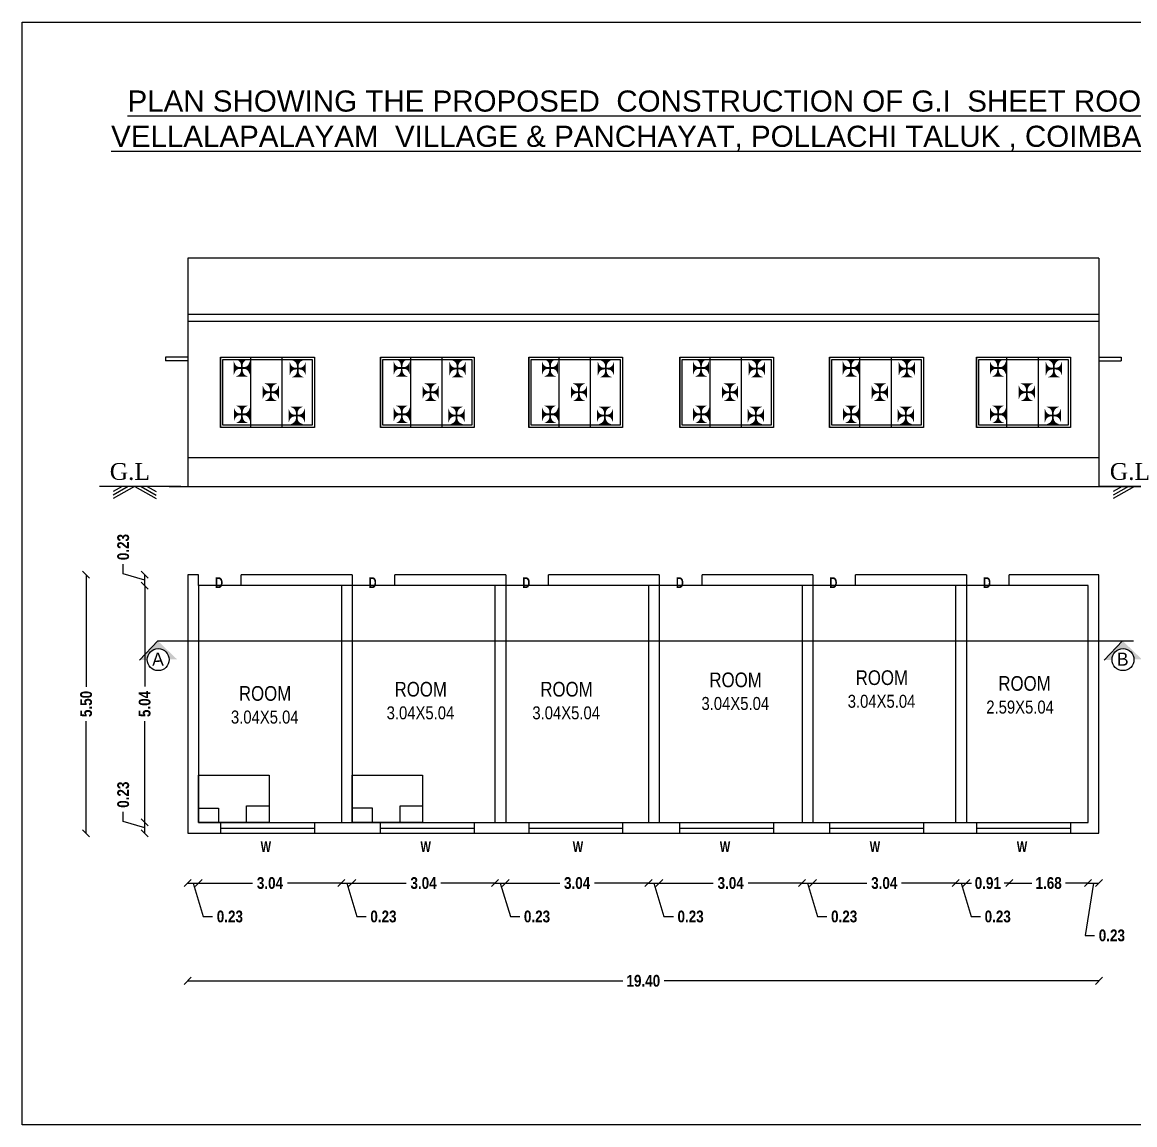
# Model space of a CAD drawing. Header units: metres. Extents: x 1422408 to 2637705, y 4160 to 80428.
# Drawn here: x 2267770.86 to 2267794.54, y 4240.27 to 4263.73 of the extents above; entities that cross this region are included whole.
import ezdxf
from ezdxf.enums import TextEntityAlignment as Align

# ---------------------------------------------------------------- set-up
doc = ezdxf.new("R2010")
doc.units = ezdxf.units.M
doc.header["$LTSCALE"] = 3.5
doc.header["$MEASUREMENT"] = 0
doc.layers.get('0').update_dxf_attribs({"linetype": 'CONTINUOUS'})
doc.layers.get('DEFPOINTS').update_dxf_attribs({"linetype": 'CONTINUOUS'})
for name, color, linetype in [('BLK_1_FLR_0_WASH', 60, 'CONTINUOUS'), ('BLK_2_FLR_0_CARPET_AREA', 45, 'CONTINUOUS'), ('BLK_2_FLR_0_REGULAR_ROOM', 4, 'CONTINUOUS'), ('BLK_2_FLR_0_URINAL', 235, 'CONTINUOUS'), ('BLK_2_FLR_0_WASH', 60, 'CONTINUOUS'), ('BLK_2_FLR_0_WATER_CLOSET', 1, 'CONTINUOUS')]:
    doc.layers.add(name, color=color, linetype=linetype)
doc.styles.add('ARIAL', font='arial.ttf')
doc.styles.get("Standard").update_dxf_attribs({"font": 'txt.shx', "height": 1.5})
doc.styles.add('Stylus BT', font='stylu.ttf', dxfattribs={"height": 4})
doc.styles.add('sunahari', font='ARIALNB.TTF', dxfattribs={"height": 0.25})
doc.styles.add('TR', font='arial.ttf', dxfattribs={"height": 8})
doc.dimstyles.new('CIVIL Mt.', dxfattribs={"dimscale": 0, "dimtxt": 0.25, "dimasz": 0.15, "dimexe": 0.18, "dimexo": 0.0625, "dimgap": 0.1, "dimtad": 0, "dimzin": 0, "dimdsep": 46, "dimtxsty": 'sunahari', "dimblk": 'OBLIQUE', "dimcen": 0.09, "dimse1": 1, "dimse2": 1, "dimclrd": 253, "dimclrt": 4, "dimadec": 0, "dimazin": 0, "dimtfac": 1, "dimtofl": 0, "dimtmove": 1, "dimatfit": 3, "dimfxl": 0, "dimfrac": 2, "dimtolj": 1, "dimtzin": 0, "dimarcsym": 0})

# ---------------------------------------------------------------- blocks, each defined once
blk = doc.blocks.new('DGDFG')
at = {"ltscale": 1.5}
for p, q in [((-1713.962, 14910.274), (-1713.962, 14908.779)), ((-1713.962, 14908.779, 0.095), (-1713.962, 14910.274, 0.095)), ((-1713.962, 14910.274, 0.095), (-1711.962, 14910.274, 0.095)), ((-1713.912, 14908.829, 0.095), (-1713.912, 14910.224, 0.095)), ((-1713.912, 14910.224, 0.095), (-1712.012, 14910.224, 0.095)), ((-1713.323, 14910.274, 0.095), (-1713.323, 14908.779, 0.095)), ((-1712.653, 14910.274, 0.095), (-1712.653, 14908.779, 0.095)), ((-1712.012, 14910.224, 0.095), (-1712.012, 14908.829, 0.095)), ((-1711.962, 14910.274), (-1711.962, 14908.779)), ((-1711.962, 14910.274, 0.095), (-1711.962, 14908.779, 0.095)), ((-1711.962, 14908.779, 0.095), (-1713.962, 14908.779, 0.095)), ((-1712.012, 14908.829, 0.095), (-1713.912, 14908.829, 0.095)), ((-1712.159, 14908.779), (-1713.659, 14908.779, 0.094))]:
    blk.add_line(p, q, dxfattribs=at)
at = {"ltscale": 1.5, "char_height": 0.37516, "attachment_point": 1}
for insert in [(-1713.706, 14910.232, 0.095), (-1712.516, 14910.218, 0.095), (-1713.09, 14909.715, 0.095), (-1713.703, 14909.245, 0.095), (-1712.537, 14909.219, 0.095)]:
    blk.add_mtext('{\\fWingdings|b0|i0|c2|p2;X}', dxfattribs=dict(at, insert=insert))
blk = doc.blocks.new('_Oblique')
at = {"color": 0, "linetype": 'ByBlock', "lineweight": -2}
blk.add_line((-0.5, -0.5), (0.5, 0.5), dxfattribs=at)
blk = doc.blocks.new('*D1067')
at = {"color": 253, "lineweight": -2, "ltscale": 25}
for p, q in [((2267774.381, 4245.415), (2267774.611, 4245.415)), ((2267774.496, 4245.415), (2267774.71, 4244.703)), ((2267774.71, 4244.703), (2267774.91, 4244.703))]:
    blk.add_line(p, q, dxfattribs=at)
at = {"layer": 'DEFPOINTS', "color": 0, "ltscale": 25}
for p in [(2267774.611, 4246.707), (2267774.381, 4246.477), (2267774.611, 4245.415)]:
    blk.add_point(p, dxfattribs=at)
at = {"color": 253, "lineweight": -2, "ltscale": 25, "xscale": 0.15, "yscale": 0.15, "zscale": 0.15, "rotation": 180}
blk.add_blockref('_Oblique', (2267774.381, 4245.415), dxfattribs=at)
at = {"color": 253, "lineweight": -2, "ltscale": 25, "xscale": 0.15, "yscale": 0.15, "zscale": 0.15}
blk.add_blockref('_Oblique', (2267774.611, 4245.415), dxfattribs=at)
at = {"color": 4, "lineweight": 25, "ltscale": 25, "insert": (2267775.277, 4244.703), "char_height": 0.25, "attachment_point": 5, "style": 'sunahari'}
blk.add_mtext('\\A1;0.23', dxfattribs=at)
blk = doc.blocks.new('*D1068')
at = {"color": 253, "lineweight": -2, "ltscale": 25}
for p, q in [((2267774.611, 4245.415), (2267775.761, 4245.415)), ((2267777.651, 4245.415), (2267776.501, 4245.415))]:
    blk.add_line(p, q, dxfattribs=at)
at = {"layer": 'DEFPOINTS', "color": 0, "ltscale": 25}
for p in [(2267774.611, 4246.707), (2267777.651, 4246.707), (2267777.651, 4245.415)]:
    blk.add_point(p, dxfattribs=at)
at = {"color": 253, "lineweight": -2, "ltscale": 25, "xscale": 0.15, "yscale": 0.15, "zscale": 0.15, "rotation": 180}
blk.add_blockref('_Oblique', (2267774.611, 4245.415), dxfattribs=at)
at = {"color": 253, "lineweight": -2, "ltscale": 25, "xscale": 0.15, "yscale": 0.15, "zscale": 0.15}
blk.add_blockref('_Oblique', (2267777.651, 4245.415), dxfattribs=at)
at = {"color": 4, "lineweight": 25, "ltscale": 25, "insert": (2267776.131, 4245.415), "char_height": 0.25, "attachment_point": 5, "style": 'sunahari'}
blk.add_mtext('\\A1;3.04', dxfattribs=at)
blk = doc.blocks.new('*D1069')
at = {"color": 253, "lineweight": -2, "ltscale": 0.25}
for p, q in [((2267777.651, 4245.415), (2267777.881, 4245.415)), ((2267777.766, 4245.415), (2267777.98, 4244.703)), ((2267777.98, 4244.703), (2267778.18, 4244.703))]:
    blk.add_line(p, q, dxfattribs=at)
at = {"layer": 'DEFPOINTS', "color": 0, "ltscale": 0.25}
for p in [(2267777.651, 4246.707), (2267777.881, 4246.707), (2267777.881, 4245.415)]:
    blk.add_point(p, dxfattribs=at)
at = {"color": 253, "lineweight": -2, "ltscale": 0.25, "xscale": 0.15, "yscale": 0.15, "zscale": 0.15, "rotation": 180}
blk.add_blockref('_Oblique', (2267777.651, 4245.415), dxfattribs=at)
at = {"color": 253, "lineweight": -2, "ltscale": 0.25, "xscale": 0.15, "yscale": 0.15, "zscale": 0.15}
blk.add_blockref('_Oblique', (2267777.881, 4245.415), dxfattribs=at)
at = {"color": 4, "lineweight": 25, "ltscale": 0.25, "insert": (2267778.547, 4244.703), "char_height": 0.25, "attachment_point": 5, "style": 'sunahari'}
blk.add_mtext('\\A1;0.23', dxfattribs=at)
blk = doc.blocks.new('*D1070')
at = {"color": 253, "lineweight": -2, "ltscale": 0.25}
for p, q in [((2267777.881, 4245.415), (2267779.031, 4245.415)), ((2267780.921, 4245.415), (2267779.771, 4245.415))]:
    blk.add_line(p, q, dxfattribs=at)
at = {"layer": 'DEFPOINTS', "color": 0, "ltscale": 0.25}
for p in [(2267777.881, 4246.707), (2267780.921, 4246.707), (2267780.921, 4245.415)]:
    blk.add_point(p, dxfattribs=at)
at = {"color": 253, "lineweight": -2, "ltscale": 0.25, "xscale": 0.15, "yscale": 0.15, "zscale": 0.15, "rotation": 180}
blk.add_blockref('_Oblique', (2267777.881, 4245.415), dxfattribs=at)
at = {"color": 253, "lineweight": -2, "ltscale": 0.25, "xscale": 0.15, "yscale": 0.15, "zscale": 0.15}
blk.add_blockref('_Oblique', (2267780.921, 4245.415), dxfattribs=at)
at = {"color": 4, "lineweight": 25, "ltscale": 0.25, "insert": (2267779.401, 4245.415), "char_height": 0.25, "attachment_point": 5, "style": 'sunahari'}
blk.add_mtext('\\A1;3.04', dxfattribs=at)
blk = doc.blocks.new('*D1071')
at = {"color": 253, "lineweight": -2, "ltscale": 25}
for p, q in [((2267780.921, 4245.415), (2267781.151, 4245.415)), ((2267781.036, 4245.415), (2267781.25, 4244.703)), ((2267781.25, 4244.703), (2267781.45, 4244.703))]:
    blk.add_line(p, q, dxfattribs=at)
at = {"layer": 'DEFPOINTS', "color": 0, "ltscale": 25}
for p in [(2267780.921, 4246.707), (2267781.151, 4246.707), (2267781.151, 4245.415)]:
    blk.add_point(p, dxfattribs=at)
at = {"color": 253, "lineweight": -2, "ltscale": 25, "xscale": 0.15, "yscale": 0.15, "zscale": 0.15, "rotation": 180}
blk.add_blockref('_Oblique', (2267780.921, 4245.415), dxfattribs=at)
at = {"color": 253, "lineweight": -2, "ltscale": 25, "xscale": 0.15, "yscale": 0.15, "zscale": 0.15}
blk.add_blockref('_Oblique', (2267781.151, 4245.415), dxfattribs=at)
at = {"color": 4, "lineweight": 25, "ltscale": 25, "insert": (2267781.817, 4244.703), "char_height": 0.25, "attachment_point": 5, "style": 'sunahari'}
blk.add_mtext('\\A1;0.23', dxfattribs=at)
blk = doc.blocks.new('*D1072')
at = {"color": 253, "lineweight": -2, "ltscale": 25}
for p, q in [((2267781.151, 4245.415), (2267782.301, 4245.415)), ((2267784.191, 4245.415), (2267783.041, 4245.415))]:
    blk.add_line(p, q, dxfattribs=at)
at = {"layer": 'DEFPOINTS', "color": 0, "ltscale": 25}
for p in [(2267781.151, 4246.707), (2267784.191, 4246.707), (2267784.191, 4245.415)]:
    blk.add_point(p, dxfattribs=at)
at = {"color": 253, "lineweight": -2, "ltscale": 25, "xscale": 0.15, "yscale": 0.15, "zscale": 0.15, "rotation": 180}
blk.add_blockref('_Oblique', (2267781.151, 4245.415), dxfattribs=at)
at = {"color": 253, "lineweight": -2, "ltscale": 25, "xscale": 0.15, "yscale": 0.15, "zscale": 0.15}
blk.add_blockref('_Oblique', (2267784.191, 4245.415), dxfattribs=at)
at = {"color": 4, "lineweight": 25, "ltscale": 25, "insert": (2267782.671, 4245.415), "char_height": 0.25, "attachment_point": 5, "style": 'sunahari'}
blk.add_mtext('\\A1;3.04', dxfattribs=at)
blk = doc.blocks.new('*D1073')
at = {"color": 253, "lineweight": -2, "ltscale": 25}
for p, q in [((2267784.191, 4245.415), (2267784.421, 4245.415)), ((2267784.306, 4245.415), (2267784.52, 4244.703)), ((2267784.52, 4244.703), (2267784.72, 4244.703))]:
    blk.add_line(p, q, dxfattribs=at)
at = {"layer": 'DEFPOINTS', "color": 0, "ltscale": 25}
for p in [(2267784.191, 4246.707), (2267784.421, 4246.707), (2267784.421, 4245.415)]:
    blk.add_point(p, dxfattribs=at)
at = {"color": 253, "lineweight": -2, "ltscale": 25, "xscale": 0.15, "yscale": 0.15, "zscale": 0.15, "rotation": 180}
blk.add_blockref('_Oblique', (2267784.191, 4245.415), dxfattribs=at)
at = {"color": 253, "lineweight": -2, "ltscale": 25, "xscale": 0.15, "yscale": 0.15, "zscale": 0.15}
blk.add_blockref('_Oblique', (2267784.421, 4245.415), dxfattribs=at)
at = {"color": 4, "lineweight": 25, "ltscale": 25, "insert": (2267785.087, 4244.703), "char_height": 0.25, "attachment_point": 5, "style": 'sunahari'}
blk.add_mtext('\\A1;0.23', dxfattribs=at)
blk = doc.blocks.new('*D1074')
at = {"color": 253, "lineweight": -2, "ltscale": 25}
for p, q in [((2267784.421, 4245.415), (2267785.571, 4245.415)), ((2267787.461, 4245.415), (2267786.311, 4245.415))]:
    blk.add_line(p, q, dxfattribs=at)
at = {"layer": 'DEFPOINTS', "color": 0, "ltscale": 25}
for p in [(2267784.421, 4246.707), (2267787.461, 4246.707), (2267787.461, 4245.415)]:
    blk.add_point(p, dxfattribs=at)
at = {"color": 253, "lineweight": -2, "ltscale": 25, "xscale": 0.15, "yscale": 0.15, "zscale": 0.15, "rotation": 180}
blk.add_blockref('_Oblique', (2267784.421, 4245.415), dxfattribs=at)
at = {"color": 253, "lineweight": -2, "ltscale": 25, "xscale": 0.15, "yscale": 0.15, "zscale": 0.15}
blk.add_blockref('_Oblique', (2267787.461, 4245.415), dxfattribs=at)
at = {"color": 4, "lineweight": 25, "ltscale": 25, "insert": (2267785.941, 4245.415), "char_height": 0.25, "attachment_point": 5, "style": 'sunahari'}
blk.add_mtext('\\A1;3.04', dxfattribs=at)
blk = doc.blocks.new('*D1075')
at = {"color": 253, "lineweight": -2, "ltscale": 25}
for p, q in [((2267787.461, 4245.415), (2267787.691, 4245.415)), ((2267787.576, 4245.415), (2267787.79, 4244.703)), ((2267787.79, 4244.703), (2267787.99, 4244.703))]:
    blk.add_line(p, q, dxfattribs=at)
at = {"layer": 'DEFPOINTS', "color": 0, "ltscale": 25}
for p in [(2267787.461, 4246.707), (2267787.691, 4246.707), (2267787.691, 4245.415)]:
    blk.add_point(p, dxfattribs=at)
at = {"color": 253, "lineweight": -2, "ltscale": 25, "xscale": 0.15, "yscale": 0.15, "zscale": 0.15, "rotation": 180}
blk.add_blockref('_Oblique', (2267787.461, 4245.415), dxfattribs=at)
at = {"color": 253, "lineweight": -2, "ltscale": 25, "xscale": 0.15, "yscale": 0.15, "zscale": 0.15}
blk.add_blockref('_Oblique', (2267787.691, 4245.415), dxfattribs=at)
at = {"color": 4, "lineweight": 25, "ltscale": 25, "insert": (2267788.357, 4244.703), "char_height": 0.25, "attachment_point": 5, "style": 'sunahari'}
blk.add_mtext('\\A1;0.23', dxfattribs=at)
blk = doc.blocks.new('*D1076')
at = {"color": 253, "lineweight": -2, "ltscale": 25}
for p, q in [((2267787.691, 4245.415), (2267788.841, 4245.415)), ((2267790.731, 4245.415), (2267789.581, 4245.415))]:
    blk.add_line(p, q, dxfattribs=at)
at = {"layer": 'DEFPOINTS', "color": 0, "ltscale": 25}
for p in [(2267787.691, 4246.707), (2267790.731, 4246.707), (2267790.731, 4245.415)]:
    blk.add_point(p, dxfattribs=at)
at = {"color": 253, "lineweight": -2, "ltscale": 25, "xscale": 0.15, "yscale": 0.15, "zscale": 0.15, "rotation": 180}
blk.add_blockref('_Oblique', (2267787.691, 4245.415), dxfattribs=at)
at = {"color": 253, "lineweight": -2, "ltscale": 25, "xscale": 0.15, "yscale": 0.15, "zscale": 0.15}
blk.add_blockref('_Oblique', (2267790.731, 4245.415), dxfattribs=at)
at = {"color": 4, "lineweight": 25, "ltscale": 25, "insert": (2267789.211, 4245.415), "char_height": 0.25, "attachment_point": 5, "style": 'sunahari'}
blk.add_mtext('\\A1;3.04', dxfattribs=at)
blk = doc.blocks.new('*D1077')
at = {"color": 253, "lineweight": -2, "ltscale": 25}
for p, q in [((2267790.731, 4245.415), (2267790.961, 4245.415)), ((2267790.846, 4245.415), (2267791.06, 4244.703)), ((2267791.06, 4244.703), (2267791.26, 4244.703))]:
    blk.add_line(p, q, dxfattribs=at)
at = {"layer": 'DEFPOINTS', "color": 0, "ltscale": 25}
for p in [(2267790.731, 4246.707), (2267790.961, 4246.707), (2267790.961, 4245.415)]:
    blk.add_point(p, dxfattribs=at)
at = {"color": 253, "lineweight": -2, "ltscale": 25, "xscale": 0.15, "yscale": 0.15, "zscale": 0.15, "rotation": 180}
blk.add_blockref('_Oblique', (2267790.731, 4245.415), dxfattribs=at)
at = {"color": 253, "lineweight": -2, "ltscale": 25, "xscale": 0.15, "yscale": 0.15, "zscale": 0.15}
blk.add_blockref('_Oblique', (2267790.961, 4245.415), dxfattribs=at)
at = {"color": 4, "lineweight": 25, "ltscale": 25, "insert": (2267791.627, 4244.703), "char_height": 0.25, "attachment_point": 5, "style": 'sunahari'}
blk.add_mtext('\\A1;0.23', dxfattribs=at)
blk = doc.blocks.new('*D1078')
at = {"color": 253, "lineweight": -2, "ltscale": 25}
for p, q in [((2267790.961, 4245.415), (2267791.067, 4245.415)), ((2267791.871, 4245.415), (2267791.765, 4245.415))]:
    blk.add_line(p, q, dxfattribs=at)
at = {"layer": 'DEFPOINTS', "color": 0, "ltscale": 25}
for p in [(2267791.871, 4251.977), (2267790.961, 4246.707), (2267791.871, 4245.415)]:
    blk.add_point(p, dxfattribs=at)
at = {"color": 253, "lineweight": -2, "ltscale": 25, "xscale": 0.15, "yscale": 0.15, "zscale": 0.15, "rotation": 180}
blk.add_blockref('_Oblique', (2267790.961, 4245.415), dxfattribs=at)
at = {"color": 253, "lineweight": -2, "ltscale": 25, "xscale": 0.15, "yscale": 0.15, "zscale": 0.15}
blk.add_blockref('_Oblique', (2267791.871, 4245.415), dxfattribs=at)
at = {"color": 4, "lineweight": 25, "ltscale": 25, "insert": (2267791.416, 4245.415), "char_height": 0.25, "attachment_point": 5, "style": 'sunahari'}
blk.add_mtext('\\A1;0.91', dxfattribs=at)
blk = doc.blocks.new('*D1079')
at = {"color": 253, "lineweight": -2, "ltscale": 25}
for p, q in [((2267791.871, 4245.415), (2267792.35, 4245.415)), ((2267793.551, 4245.415), (2267793.072, 4245.415))]:
    blk.add_line(p, q, dxfattribs=at)
at = {"layer": 'DEFPOINTS', "color": 0, "ltscale": 25}
for p in [(2267791.871, 4251.977), (2267793.551, 4246.707), (2267793.551, 4245.415)]:
    blk.add_point(p, dxfattribs=at)
at = {"color": 253, "lineweight": -2, "ltscale": 25, "xscale": 0.15, "yscale": 0.15, "zscale": 0.15, "rotation": 180}
blk.add_blockref('_Oblique', (2267791.871, 4245.415), dxfattribs=at)
at = {"color": 253, "lineweight": -2, "ltscale": 25, "xscale": 0.15, "yscale": 0.15, "zscale": 0.15}
blk.add_blockref('_Oblique', (2267793.551, 4245.415), dxfattribs=at)
at = {"color": 4, "lineweight": 25, "ltscale": 25, "insert": (2267792.711, 4245.415), "char_height": 0.25, "attachment_point": 5, "style": 'sunahari'}
blk.add_mtext('\\A1;1.68', dxfattribs=at)
blk = doc.blocks.new('*D1080')
at = {"color": 253, "lineweight": -2, "ltscale": 25}
for p, q in [((2267793.666, 4245.415), (2267793.49, 4244.301)), ((2267793.551, 4245.415), (2267793.781, 4245.415)), ((2267793.49, 4244.301), (2267793.69, 4244.301))]:
    blk.add_line(p, q, dxfattribs=at)
at = {"layer": 'DEFPOINTS', "color": 0, "ltscale": 25}
for p in [(2267793.551, 4246.707), (2267793.781, 4246.477), (2267793.781, 4245.415)]:
    blk.add_point(p, dxfattribs=at)
at = {"color": 253, "lineweight": -2, "ltscale": 25, "xscale": 0.15, "yscale": 0.15, "zscale": 0.15, "rotation": 180}
blk.add_blockref('_Oblique', (2267793.551, 4245.415), dxfattribs=at)
at = {"color": 253, "lineweight": -2, "ltscale": 25, "xscale": 0.15, "yscale": 0.15, "zscale": 0.15}
blk.add_blockref('_Oblique', (2267793.781, 4245.415), dxfattribs=at)
at = {"color": 4, "lineweight": 25, "ltscale": 25, "insert": (2267794.057, 4244.301), "char_height": 0.25, "attachment_point": 5, "style": 'sunahari'}
blk.add_mtext('\\A1;0.23', dxfattribs=at)
blk = doc.blocks.new('*D1081')
at = {"color": 253, "lineweight": -2, "ltscale": 25}
for p, q in [((2267774.381, 4243.335), (2267783.641, 4243.335)), ((2267793.781, 4243.335), (2267784.521, 4243.335))]:
    blk.add_line(p, q, dxfattribs=at)
at = {"layer": 'DEFPOINTS', "color": 0, "ltscale": 25}
for p in [(2267774.381, 4251.977), (2267793.781, 4251.977), (2267793.781, 4243.335)]:
    blk.add_point(p, dxfattribs=at)
at = {"color": 253, "lineweight": -2, "ltscale": 25, "xscale": 0.15, "yscale": 0.15, "zscale": 0.15, "rotation": 180}
blk.add_blockref('_Oblique', (2267774.381, 4243.335), dxfattribs=at)
at = {"color": 253, "lineweight": -2, "ltscale": 25, "xscale": 0.15, "yscale": 0.15, "zscale": 0.15}
blk.add_blockref('_Oblique', (2267793.781, 4243.335), dxfattribs=at)
at = {"color": 4, "lineweight": 25, "ltscale": 25, "insert": (2267784.081, 4243.335), "char_height": 0.25, "attachment_point": 5, "style": 'sunahari'}
blk.add_mtext('\\A1;19.40', dxfattribs=at)
blk = doc.blocks.new('*D1082')
at = {"color": 253, "lineweight": -2, "ltscale": 25}
for p, q in [((2267773.007, 4246.729), (2267773.007, 4246.929)), ((2267773.464, 4246.592), (2267773.007, 4246.729)), ((2267773.464, 4246.477), (2267773.464, 4246.707))]:
    blk.add_line(p, q, dxfattribs=at)
at = {"layer": 'DEFPOINTS', "color": 0, "ltscale": 25}
for p in [(2267773.464, 4246.707), (2267774.611, 4246.707), (2267774.381, 4246.477)]:
    blk.add_point(p, dxfattribs=at)
at = {"color": 253, "lineweight": -2, "ltscale": 25, "xscale": 0.15, "yscale": 0.15, "zscale": 0.15}
for p, rotation in [((2267773.464, 4246.707), 90), ((2267773.464, 4246.477), 270)]:
    blk.add_blockref('_Oblique', p, dxfattribs=dict(at, rotation=rotation))
at = {"color": 4, "lineweight": 25, "ltscale": 25, "insert": (2267773.007, 4247.296), "char_height": 0.25, "attachment_point": 5, "rotation": 90, "style": 'sunahari'}
blk.add_mtext('\\A1;0.23', dxfattribs=at)
blk = doc.blocks.new('*D1083')
at = {"color": 253, "lineweight": -2, "ltscale": 25}
for p, q in [((2267773.464, 4251.747), (2267773.464, 4249.596)), ((2267773.464, 4246.707), (2267773.464, 4248.858))]:
    blk.add_line(p, q, dxfattribs=at)
at = {"layer": 'DEFPOINTS', "color": 0, "ltscale": 25}
for p in [(2267773.464, 4251.747), (2267775.521, 4251.747), (2267774.611, 4246.707)]:
    blk.add_point(p, dxfattribs=at)
at = {"color": 253, "lineweight": -2, "ltscale": 25, "xscale": 0.15, "yscale": 0.15, "zscale": 0.15}
for p, rotation in [((2267773.464, 4251.747), 90), ((2267773.464, 4246.707), 270)]:
    blk.add_blockref('_Oblique', p, dxfattribs=dict(at, rotation=rotation))
at = {"color": 4, "lineweight": 25, "ltscale": 25, "insert": (2267773.464, 4249.227), "char_height": 0.25, "attachment_point": 5, "rotation": 90, "style": 'sunahari'}
blk.add_mtext('\\A1;5.04', dxfattribs=at)
blk = doc.blocks.new('*D1084')
at = {"color": 253, "lineweight": -2, "ltscale": 25}
for p, q in [((2267773.007, 4251.999), (2267773.007, 4252.199)), ((2267773.464, 4251.862), (2267773.007, 4251.999)), ((2267773.464, 4251.747), (2267773.464, 4251.977))]:
    blk.add_line(p, q, dxfattribs=at)
at = {"layer": 'DEFPOINTS', "color": 0, "ltscale": 25}
for p in [(2267773.464, 4251.977), (2267774.381, 4251.977), (2267775.521, 4251.747)]:
    blk.add_point(p, dxfattribs=at)
at = {"color": 253, "lineweight": -2, "ltscale": 25, "xscale": 0.15, "yscale": 0.15, "zscale": 0.15}
for p, rotation in [((2267773.464, 4251.977), 90), ((2267773.464, 4251.747), 270)]:
    blk.add_blockref('_Oblique', p, dxfattribs=dict(at, rotation=rotation))
at = {"color": 4, "lineweight": 25, "ltscale": 25, "insert": (2267773.007, 4252.566), "char_height": 0.25, "attachment_point": 5, "rotation": 90, "style": 'sunahari'}
blk.add_mtext('\\A1;0.23', dxfattribs=at)
blk = doc.blocks.new('*D1085')
at = {"color": 253, "lineweight": -2, "ltscale": 25}
for p, q in [((2267772.217, 4251.977), (2267772.217, 4249.593)), ((2267772.217, 4246.477), (2267772.217, 4248.862))]:
    blk.add_line(p, q, dxfattribs=at)
at = {"layer": 'DEFPOINTS', "color": 0, "ltscale": 25}
for p in [(2267772.217, 4251.977), (2267774.381, 4251.977), (2267774.381, 4246.477)]:
    blk.add_point(p, dxfattribs=at)
at = {"color": 253, "lineweight": -2, "ltscale": 25, "xscale": 0.15, "yscale": 0.15, "zscale": 0.15}
for p, rotation in [((2267772.217, 4251.977), 90), ((2267772.217, 4246.477), 270)]:
    blk.add_blockref('_Oblique', p, dxfattribs=dict(at, rotation=rotation))
at = {"color": 4, "lineweight": 25, "ltscale": 25, "insert": (2267772.217, 4249.227), "char_height": 0.25, "attachment_point": 5, "rotation": 90, "style": 'sunahari'}
blk.add_mtext('\\A1;5.50', dxfattribs=at)

msp = doc.modelspace()

# ---------------------------------------------------------------- hatches: boundary and pattern name
for points in [[(2267773.35304, 4250.16243), (2267773.74252, 4250.56963), (2267774.14972, 4250.18015), (2267773.98472, 4250.17648, 1), (2267773.51804, 4250.1661)], [(2267793.89644, 4250.16243), (2267794.28592, 4250.56963), (2267794.69311, 4250.18015), (2267794.52812, 4250.17648, 1), (2267794.06143, 4250.1661)]]:
    msp.add_hatch(color=251).paths.add_polyline_path(points)

# ---------------------------------------------------------------- linework, layer by layer
at = {"color": 7, "lineweight": 25, "ltscale": 0.25}
for p, q in [((2267793.78108, 4258.71789), (2267774.38108, 4258.71789)), ((2267774.38108, 4258.71789), (2267774.38108, 4253.85829)), ((2267793.78108, 4258.71789), (2267793.78108, 4253.85829)), ((2267793.78108, 4257.51789), (2267774.38108, 4257.51789)), ((2267793.78108, 4257.36789), (2267774.38108, 4257.36789)), ((2267793.78108, 4257.36789), (2267774.38108, 4257.36789)), ((2267774.38108, 4256.60789), (2267773.90524, 4256.60789)), ((2267773.90524, 4256.60789), (2267773.90524, 4256.52858)), ((2267774.38108, 4256.52858), (2267773.90524, 4256.52858)), ((2267793.78108, 4256.60789), (2267794.25692, 4256.60789)), ((2267793.78108, 4256.52858), (2267794.25692, 4256.52858)), ((2267794.25692, 4256.60789), (2267794.25692, 4256.52858)), ((2267793.78108, 4254.46789), (2267774.38108, 4254.46789)), ((2267774.23108, 4253.85829), (2267772.50217, 4253.85829)), ((2267773.24399, 4253.85829), (2267772.79045, 4253.59643)), ((2267773.24399, 4253.85829), (2267772.79045, 4253.59643)), ((2267773.11441, 4253.85829), (2267772.79045, 4253.67125)), ((2267772.98482, 4253.85829), (2267772.79045, 4253.74606)), ((2267773.2567, 4253.85829), (2267773.71025, 4253.59643)), ((2267773.38629, 4253.85829), (2267773.71025, 4253.67125)), ((2267773.51587, 4253.85829), (2267773.71025, 4253.74606)), ((2267795.22438, 4253.85829), (2267793.78108, 4253.85829)), ((2267794.53806, 4253.85829), (2267794.08452, 4253.59643)), ((2267794.53806, 4253.85829), (2267794.08452, 4253.59643)), ((2267794.40848, 4253.85829), (2267794.08452, 4253.67125)), ((2267794.2789, 4253.85829), (2267794.08452, 4253.74606)), ((2267774.61108, 4251.74718), (2267774.61108, 4251.97718)), ((2267775.52108, 4251.74718), (2267775.52108, 4251.97718)), ((2267777.88108, 4251.97718), (2267777.88108, 4246.70718)), ((2267778.79108, 4251.74718), (2267778.79108, 4251.97718)), ((2267781.15108, 4251.97718), (2267781.15108, 4246.70718)), ((2267782.06108, 4251.74718), (2267782.06108, 4251.97718)), ((2267784.42108, 4251.97718), (2267784.42108, 4246.70718)), ((2267785.33108, 4251.74718), (2267785.33108, 4251.97718)), ((2267787.69108, 4251.97718), (2267787.69108, 4246.70718)), ((2267788.60108, 4251.74718), (2267788.60108, 4251.97718)), ((2267790.96108, 4251.97718), (2267790.96108, 4246.70718)), ((2267791.87108, 4251.74718), (2267791.87108, 4251.97718)), ((2267774.61108, 4251.74718), (2267774.61108, 4246.70718)), ((2267777.88108, 4251.74718), (2267775.52108, 4251.74718)), ((2267777.65108, 4251.74718), (2267777.65108, 4246.70718)), ((2267781.15108, 4251.74718), (2267778.79108, 4251.74718)), ((2267780.92108, 4251.74718), (2267780.92108, 4246.70718)), ((2267784.42108, 4251.74718), (2267782.06108, 4251.74718)), ((2267784.19108, 4251.74718), (2267784.19108, 4246.70718)), ((2267787.69108, 4251.74718), (2267785.33108, 4251.74718)), ((2267787.46108, 4251.74718), (2267787.46108, 4246.70718)), ((2267790.96108, 4251.74718), (2267788.60108, 4251.74718)), ((2267790.73108, 4251.74718), (2267790.73108, 4246.70718)), ((2267793.55108, 4251.74718), (2267791.87108, 4251.74718)), ((2267793.55108, 4246.70718), (2267793.55108, 4251.74718)), ((2267774.61108, 4246.70718), (2267790.73108, 4246.70718)), ((2267775.07725, 4246.70534), (2267775.07725, 4246.47718)), ((2267777.07725, 4246.57718), (2267775.07725, 4246.57718)), ((2267777.07725, 4246.70534), (2267777.07725, 4246.47718)), ((2267778.48078, 4246.70534), (2267778.48078, 4246.47718)), ((2267780.48078, 4246.57718), (2267778.48078, 4246.57718)), ((2267780.48078, 4246.70534), (2267780.48078, 4246.47718)), ((2267781.63982, 4246.70534), (2267781.63982, 4246.47718)), ((2267783.63982, 4246.57718), (2267781.63982, 4246.57718)), ((2267783.63982, 4246.70534), (2267783.63982, 4246.47718)), ((2267784.85424, 4246.70534), (2267784.85424, 4246.47718)), ((2267786.85424, 4246.57718), (2267784.85424, 4246.57718)), ((2267786.85424, 4246.70534), (2267786.85424, 4246.47718)), ((2267788.04602, 4246.70534), (2267788.04602, 4246.47718)), ((2267790.04602, 4246.57718), (2267788.04602, 4246.57718)), ((2267790.04602, 4246.70534), (2267790.04602, 4246.47718)), ((2267790.96108, 4246.70718), (2267793.55108, 4246.70718)), ((2267791.17766, 4246.70534), (2267791.17766, 4246.47718)), ((2267793.17766, 4246.57718), (2267791.17766, 4246.57718)), ((2267793.17766, 4246.70534), (2267793.17766, 4246.47718))]:
    msp.add_line(p, q, dxfattribs=at)
at = {"color": 1}
for p, q in [((2267773.35304, 4250.16243), (2267773.74252, 4250.56963)), ((2267793.89644, 4250.16243), (2267794.28592, 4250.56963))]:
    msp.add_line(p, q, dxfattribs=at)
at = {"color": 1, "lineweight": 25, "ltscale": 25}
msp.add_line((2267773.74252, 4250.56963), (2267794.51462, 4250.56963), dxfattribs=at)
msp.add_lwpolyline([(2267770.85656, 4263.73491), (2267822.27167, 4263.73491), (2267822.27167, 4240.27261), (2267770.85656, 4240.27261)], close=True, dxfattribs=at)
at = {"color": 7, "lineweight": 25, "ltscale": 0.25}
for points in [[(2267773.98525, 4253.85829), (2267794.80994, 4253.85829)], [(2267774.61108, 4251.97718), (2267774.38108, 4251.97718), (2267774.38108, 4246.47718), (2267793.78108, 4246.47718), (2267793.78108, 4251.97718), (2267791.87108, 4251.97718)], [(2267777.88108, 4251.97718), (2267775.52108, 4251.97718)], [(2267781.15108, 4251.97718), (2267778.79108, 4251.97718)], [(2267784.42108, 4251.97718), (2267782.06108, 4251.97718)], [(2267787.69108, 4251.97718), (2267785.33108, 4251.97718)], [(2267790.96108, 4251.97718), (2267788.60108, 4251.97718)]]:
    msp.add_lwpolyline(points, dxfattribs=at)
at = {"color": 1}
for centre in [(2267773.75138, 4250.17129), (2267794.29477, 4250.17129)]:
    msp.add_circle(centre, 0.2334, dxfattribs=at)
at = {"layer": 'BLK_1_FLR_0_WASH', "color": 60, "ltscale": 400}
msp.add_lwpolyline([(2267777.88108, 4247.01571), (2267778.31044, 4247.01571), (2267778.31044, 4246.70718), (2267777.88108, 4246.70718)], close=True, dxfattribs=at)
at = {"layer": 'BLK_2_FLR_0_CARPET_AREA', "ltscale": 400}
msp.add_lwpolyline([(2267774.61108, 4246.70718), (2267793.55108, 4246.70718), (2267793.55108, 4251.74718), (2267774.61108, 4251.74718)], close=True, dxfattribs=at)
at = {"layer": 'BLK_2_FLR_0_REGULAR_ROOM', "ltscale": 400}
msp.add_lwpolyline([(2267774.61108, 4246.70718), (2267793.55108, 4246.70718), (2267793.55108, 4251.74718), (2267774.61108, 4251.74718)], close=True, dxfattribs=at)
at = {"layer": 'BLK_2_FLR_0_URINAL', "ltscale": 400}
msp.add_lwpolyline([(2267774.61108, 4247.0076), (2267775.03323, 4247.0076), (2267775.03323, 4246.70718), (2267774.61108, 4246.70718)], close=True, dxfattribs=at)
at = {"layer": 'BLK_2_FLR_0_WASH', "color": 60, "ltscale": 400}
for points in [[(2267776.11108, 4246.70718), (2267775.63103, 4246.70718), (2267775.63103, 4247.05946), (2267776.11108, 4247.05946)], [(2267779.38108, 4246.70718), (2267778.90103, 4246.70718), (2267778.90103, 4247.05946), (2267779.38108, 4247.05946)]]:
    msp.add_lwpolyline(points, close=True, dxfattribs=at)
at = {"layer": 'BLK_2_FLR_0_WATER_CLOSET', "color": 1}
msp.add_lwpolyline([(2267776.11108, 4246.70718), (2267774.61108, 4246.70718), (2267774.61108, 4247.71286), (2267776.11108, 4247.71286)], close=True, dxfattribs=at)
at = {"layer": 'BLK_2_FLR_0_WATER_CLOSET', "color": 2}
msp.add_lwpolyline([(2267779.38108, 4246.70718), (2267777.88108, 4246.70718), (2267777.88108, 4247.71286), (2267779.38108, 4247.71286)], close=True, dxfattribs=at)

# ---------------------------------------------------------------- block references
at = {"color": 7, "lineweight": 25, "ltscale": 0.25}
for p in [(2269489.03966, -10653.66638, -0.09473), (2269492.44318, -10653.66638), (2269495.60223, -10653.66638), (2269498.81664, -10653.66638), (2269502.00842, -10653.66638), (2269505.14006, -10653.66638)]:
    msp.add_blockref('DGDFG', p, dxfattribs=at)

# ---------------------------------------------------------------- texts
at = {"color": 7, "lineweight": 25, "insert": (2267772.74811, 4262.28354), "char_height": 0.45, "width": 41.9872164, "attachment_point": 1}
msp.add_mtext('\\A1;{\\fSwis721 BT|b0|i0|c0|p34;\\L  PLAN SHOWING THE PROPOSED  CONSTRUCTION OF G.I  SHEET ROOF INDUSTRIAL  BUILDING  S.F.No: 149/3A1, 149/3C1  AT  VELLALAPALAYAM  VILLAGE & PANCHAYAT, POLLACHI TALUK , COIMBATORE DISTRICT. \\H1.88306x; }', dxfattribs=at)
at = {"color": 7, "lineweight": 25, "ltscale": 0.25, "char_height": 0.3577, "width": 4.9645153, "attachment_point": 2}
for insert in [(2267773.14706, 4254.35432), (2267794.44114, 4254.35432)]:
    msp.add_mtext('{\\fTimes New Roman|b0|i0|c0|p18;G.L}', dxfattribs=dict(at, insert=insert))
at = {"color": 7, "lineweight": 25, "ltscale": 0.25, "char_height": 0.23, "attachment_point": 1, "style": 'TR'}
for s, insert in [('{\\fSwis721 LtCn BT|b1|i0|c0|p34;D}', (2267774.96191, 4251.92434)), ('{\\fSwis721 LtCn BT|b1|i0|c0|p34;D}', (2267778.23191, 4251.92434)), ('{\\fSwis721 LtCn BT|b1|i0|c0|p34;D}', (2267781.50191, 4251.92434)), ('{\\fSwis721 LtCn BT|b1|i0|c0|p34;D}', (2267784.77191, 4251.92434)), ('{\\fSwis721 LtCn BT|b1|i0|c0|p34;D}', (2267788.04191, 4251.92434)), ('{\\fSwis721 LtCn BT|b1|i0|c0|p34;D}', (2267791.31191, 4251.92434)), ('{\\fSwis721 LtCn BT|b1|i0|c0|p34;W}', (2267775.93227, 4246.30493)), ('{\\fSwis721 LtCn BT|b1|i0|c0|p34;W}', (2267779.3358, 4246.30493)), ('{\\fSwis721 LtCn BT|b1|i0|c0|p34;W}', (2267782.57757, 4246.3038)), ('{\\fSwis721 LtCn BT|b1|i0|c0|p34;W}', (2267785.70925, 4246.30493)), ('{\\fSwis721 LtCn BT|b1|i0|c0|p34;W}', (2267788.90104, 4246.30493)), ('{\\fSwis721 LtCn BT|b1|i0|c0|p34;W}', (2267792.03268, 4246.30493))]:
    msp.add_mtext_dynamic_manual_height_columns(s, width=3025.1317291, gutter_width=452.07515, heights=[0], dxfattribs=dict(at, insert=insert))
at = {"color": 7, "lineweight": 25, "ltscale": 0.25, "char_height": 0.2, "width": 2.30864, "attachment_point": 1, "style": 'ARIAL'}
for s, insert in [('{\\fSwis721 Cn BT|b0|i0|c0|p34;\\H1.5625x;       ROOM\\P\\H0.88236x;      3.04X5.04}', (2267784.79194, 4249.89663)), ('{\\fSwis721 Cn BT|b0|i0|c0|p34;\\H1.5625x;       ROOM\\P\\H0.88236x;      3.04X5.04}', (2267787.90596, 4249.94324)), ('{\\fSwis721 Cn BT|b0|i0|c0|p34;\\H1.5625x;       ROOM\\P\\H0.88236x;      3.04X5.04}', (2267774.77329, 4249.60775)), ('{\\fSwis721 Cn BT|b0|i0|c0|p34;\\H1.5625x;       ROOM\\P\\H0.88236x;      3.04X5.04}', (2267778.08825, 4249.69723)), ('{\\fSwis721 Cn BT|b0|i0|c0|p34;\\H1.5625x;       ROOM\\P\\H0.88236x;      3.04X5.04}', (2267781.19121, 4249.69723)), ('{\\fSwis721 Cn BT|b0|i0|c0|p34;\\H1.5625x;       ROOM\\P\\H0.88236x;     2.59X5.04}', (2267790.94394, 4249.82016))]:
    msp.add_mtext(s, dxfattribs=dict(at, insert=insert))
at = {"style": 'Stylus BT', "text_generation_flag": 6}
for tag, p in [('A', (2267773.74777, 4250.04249)), ('B', (2267794.29116, 4250.04249))]:
    msp.add_attdef(tag, text='S', height=0.27662, rotation=181.273818, dxfattribs=at).set_placement(p, align=Align.CENTER)

# ---------------------------------------------------------------- dimensions: what is measured, and where the dimension line sits
at = {"color": 1, "lineweight": 25, "ltscale": 25}
for base, p1, p2, picture, middle in [((2267773.46413, 4251.97718), (2267775.52108, 4251.74718), (2267774.38108, 4251.97718), '*D1084', (2267773.00657, 4252.29945)), ((2267772.21741, 4251.97718), (2267774.38108, 4246.47718), (2267774.38108, 4251.97718), '*D1085', (2267772.21741, 4249.22718)), ((2267773.46413, 4251.74718), (2267774.61108, 4246.70718), (2267775.52108, 4251.74718), '*D1083', (2267773.46413, 4249.22718)), ((2267773.46413, 4246.70718), (2267774.38108, 4246.47718), (2267774.61108, 4246.70718), '*D1082', (2267773.00657, 4247.02945))]:
    dim = msp.add_linear_dim(base=base, p1=p1, p2=p2, angle=270, dimstyle='CIVIL Mt.', override={"dimscale": 1}, dxfattribs=at)
    dim.commit()
    dim.dimension.update_dxf_attribs({"geometry": picture, "text_midpoint": middle})
for base, p1, p2, picture, middle in [((2267793.78108, 4243.33457), (2267774.38108, 4251.97718), (2267793.78108, 4251.97718), '*D1081', (2267784.08108, 4243.33457)), ((2267791.87108, 4245.41524), (2267790.96108, 4246.70718), (2267791.87108, 4251.97718), '*D1078', (2267791.41608, 4245.41524)), ((2267793.55108, 4245.41524), (2267791.87108, 4251.97718), (2267793.55108, 4246.70718), '*D1079', (2267792.71108, 4245.41524)), ((2267774.61108, 4245.41524), (2267774.38108, 4246.47718), (2267774.61108, 4246.70718), '*D1067', (2267775.00988, 4244.70257)), ((2267777.65108, 4245.41524), (2267774.61108, 4246.70718), (2267777.65108, 4246.70718), '*D1068', (2267776.13108, 4245.41524)), ((2267781.15108, 4245.41524), (2267780.92108, 4246.70718), (2267781.15108, 4246.70718), '*D1071', (2267781.54988, 4244.70257)), ((2267784.19108, 4245.41524), (2267781.15108, 4246.70718), (2267784.19108, 4246.70718), '*D1072', (2267782.67108, 4245.41524)), ((2267784.42108, 4245.41524), (2267784.19108, 4246.70718), (2267784.42108, 4246.70718), '*D1073', (2267784.81988, 4244.70257)), ((2267787.46108, 4245.41524), (2267784.42108, 4246.70718), (2267787.46108, 4246.70718), '*D1074', (2267785.94108, 4245.41524)), ((2267787.69108, 4245.41524), (2267787.46108, 4246.70718), (2267787.69108, 4246.70718), '*D1075', (2267788.08988, 4244.70257)), ((2267790.73108, 4245.41524), (2267787.69108, 4246.70718), (2267790.73108, 4246.70718), '*D1076', (2267789.21108, 4245.41524)), ((2267790.96108, 4245.41524), (2267790.73108, 4246.70718), (2267790.96108, 4246.70718), '*D1077', (2267791.35988, 4244.70257))]:
    dim = msp.add_linear_dim(base=base, p1=p1, p2=p2, dimstyle='CIVIL Mt.', override={"dimscale": 1}, dxfattribs=at)
    dim.commit()
    dim.dimension.update_dxf_attribs({"geometry": picture, "text_midpoint": middle})
at = {"color": 0, "lineweight": 25, "ltscale": 0.25}
for base, p1, p2, picture, middle in [((2267777.88108, 4245.41524), (2267777.65108, 4246.70718), (2267777.88108, 4246.70718), '*D1069', (2267778.27988, 4244.70257)), ((2267780.92108, 4245.41524), (2267777.88108, 4246.70718), (2267780.92108, 4246.70718), '*D1070', (2267779.40108, 4245.41524))]:
    dim = msp.add_linear_dim(base=base, p1=p1, p2=p2, dimstyle='CIVIL Mt.', override={"dimscale": 1}, dxfattribs=at)
    dim.commit()
    dim.dimension.update_dxf_attribs({"geometry": picture, "text_midpoint": middle})
at = {"color": 1, "lineweight": 25, "ltscale": 25}
dim = msp.add_linear_dim(base=(2267793.78108, 4245.41524), p1=(2267793.55108, 4246.70718), p2=(2267793.78108, 4246.47718), dimstyle='CIVIL Mt.', override={"dimscale": 1}, dxfattribs=at)
dim.commit()
dim.dimension.update_dxf_attribs({"geometry": '*D1080', "text_midpoint": (2267793.79016, 4244.301), "dimtype": 160})

doc.saveas('drawing.dxf')
